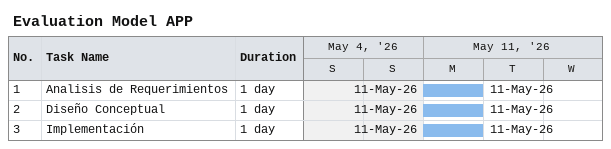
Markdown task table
Evaluation Model APP

| ID | Task | Duration | Start | Finish |
|---|---|---|---|---|
| 1 | Analisis de Requerimientos | 1d | 2026-05-11 | 2026-05-11 |
| 2 | Diseño Conceptual | 1d | 2026-05-11 | 2026-05-11 |
| 3 | Implementación | 1d | 2026-05-11 | 2026-05-11 |
